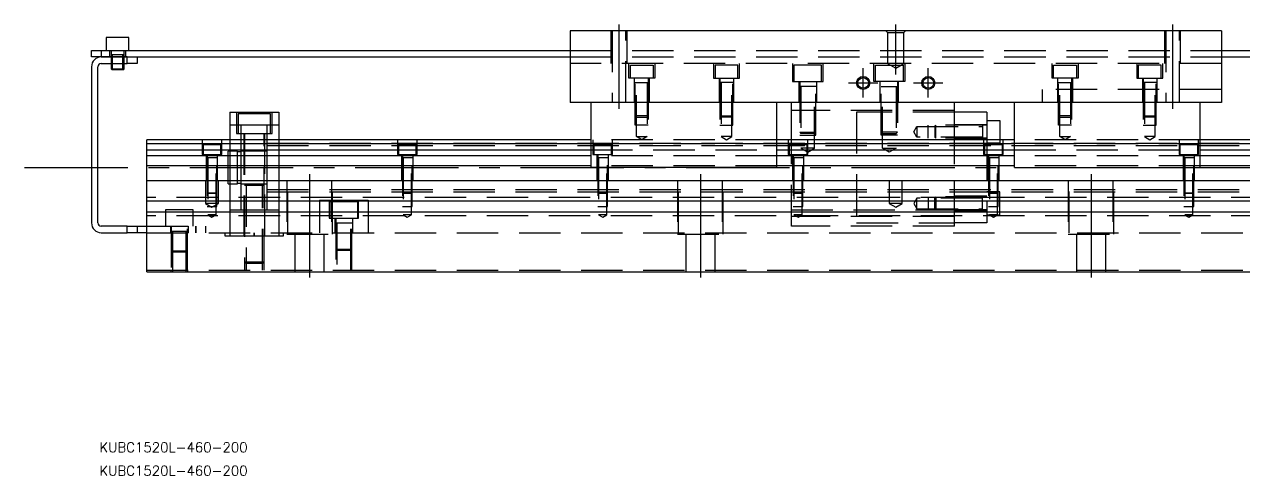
# Model space of a CAD drawing. Extents: x -21 to 663, y -310 to 112.
# Drawn here: x -20.6 to 353.8, y -309.8 to -171.2 of the extents above; entities that cross this region are included whole.
import ezdxf

# ---------------------------------------------------------------- set-up
doc = ezdxf.new("R2010")
doc.units = 0
doc.linetypes.add('CENTER', pattern=[50.8, 31.75, -6.35, 6.35, -6.35])
doc.linetypes.add('DASHED', pattern=[19.05, 12.7, -6.35])
doc.layers.get('0').update_dxf_attribs({"linetype": 'CONTINUOUS'})
doc.layers.add('CENTER', color=1, linetype='CENTER')
doc.styles.get("Standard").update_dxf_attribs({"font": 'txt.shx', "height": 3, "bigfont": 'bigfont.shx'})

# ---------------------------------------------------------------- blocks, each defined once
blk = doc.blocks.new('*U2')
at = {"color": 7, "linetype": 'CONTINUOUS'}
blk.add_text('KUBC1520L-460-200', height=3, dxfattribs=at).set_placement((2.43, -309.84))
blk = doc.blocks.new('*U3')
at = {"color": 7, "linetype": 'CONTINUOUS'}
blk.add_text('KUBC1520L-460-200', height=3, dxfattribs=at).set_placement((2.43, -302.65))

msp = doc.modelspace()

# ---------------------------------------------------------------- linework, layer by layer
at = {"color": 7, "linetype": 'CONTINUOUS'}
for p, q in [((11.5, -175.2), (4.5, -175.2)), ((4.5, -175.2), (4.5, -179.2)), ((11.5, -179.2), (11.5, -175.2)), ((147, -173.2), (147, -195.2)), ((347, -173.2), (147, -173.2)), ((347, -173.2), (347, -195.2)), ((0, -181.2), (0, -179.2)), ((0, -179.2), (3, -179.2)), ((3, -179.2), (3, -181.2)), ((3, -179.2), (147, -179.2)), ((347, -179.2), (491, -179.2)), ((3, -181.2), (0, -181.2)), ((3, -181.2), (11, -181.2)), ((11, -181.2), (3, -181.2)), ((3, -183.2), (11, -183.2)), ((6, -183.2), (6, -184.85)), ((6.35, -183.2), (6.35, -185.2)), ((9.65, -185.2), (9.65, -183.2)), ((10, -184.85), (10, -183.2)), ((11, -181.2), (147, -181.2)), ((11, -183.2), (11, -181.2)), ((14, -183.2), (11, -183.2)), ((14, -181.2), (14, -183.2)), ((347, -181.2), (483, -181.2)), ((0, -184.2), (0, -232.2)), ((2, -232.2), (2, -184.2)), ((6, -184.85), (10, -184.85)), ((6, -184.85), (6.35, -185.2)), ((9.65, -185.2), (6.35, -185.2)), ((9.65, -185.2), (10, -184.85)), ((42.5, -198.2), (57.5, -198.2)), ((42.5, -198.2), (42.5, -206.7)), ((57.5, -198.2), (57.5, -206.7)), ((347, -195.2), (147, -195.2)), ((153.5, -215.2), (153.5, -195.2)), ((210.5, -215.2), (210.5, -195.2)), ((215, -206.7), (215, -195.2)), ((265, -206.7), (265, -195.2)), ((275, -198.2), (265, -198.2)), ((272.35, -198.2), (272, -198.2)), ((275, -198.2), (275, -206.7)), ((283.5, -215.2), (283.5, -195.2)), ((340.5, -215.2), (340.5, -195.2)), ((275, -200.7), (279, -200.7)), ((279, -200.7), (279, -206.7)), ((153.5, -206.7), (17, -206.7)), ((17, -247.2), (17, -206.7)), ((153.5, -207.952272), (17, -207.952272)), ((283.5, -206.7), (210.5, -206.7)), ((283.5, -207.952272), (210.5, -207.952272)), ((477, -206.7), (340.5, -206.7)), ((477, -207.952272), (340.5, -207.952272)), ((17, -209.72668), (153.5, -209.72668)), ((153.5, -211.623076), (17, -211.623076)), ((210.5, -209.72668), (283.5, -209.72668)), ((283.5, -211.623076), (210.5, -211.623076)), ((340.5, -209.72668), (477, -209.72668)), ((477, -211.623076), (340.5, -211.623076)), ((153.5, -214.677372), (17, -214.677372)), ((210.5, -215.2), (153.5, -215.2)), ((283.5, -214.677372), (210.5, -214.677372)), ((283.5, -215.2), (340.5, -215.2)), ((477, -214.677372), (340.5, -214.677372)), ((17, -219.2), (477, -219.2)), ((53.000006, -220.7), (46.999994, -220.7)), ((53.000006, -220.7), (46.999994, -220.7)), ((477, -225.5), (17, -225.5)), ((477, -228.9), (17, -228.9)), ((11, -233.2), (3, -233.2)), ((3, -235.2), (11, -235.2)), ((11, -235.2), (11, -233.2)), ((11, -233.2), (14, -233.2)), ((14, -235.2), (11, -235.2)), ((14, -233.2), (14, -235.2)), ((14, -233.2), (17, -233.2)), ((17, -235.2), (14, -235.2)), ((17, -247.2), (477, -247.2))]:
    msp.add_line(p, q, dxfattribs=at)
at = {"color": 3, "linetype": 'DASHED'}
for p, q in [((159.500006, -173.2), (159.500006, -183.2)), ((159.9, -173.2), (159.9, -195.2)), ((164.1, -195.2), (164.1, -173.2)), ((164.499994, -183.2), (164.499994, -173.2)), ((244.5, -173.7), (244, -173.2)), ((244.5, -173.7), (244.5, -183.2)), ((244.5, -173.7), (249.5, -173.7)), ((249.5, -173.7), (250, -173.2)), ((249.5, -183.2), (249.5, -173.7)), ((329.500006, -173.2), (329.500006, -183.2)), ((329.9, -173.2), (329.9, -195.2)), ((334.1, -195.2), (334.1, -173.2)), ((334.499994, -183.2), (334.499994, -173.2)), ((5.5, -179.2), (5.5, -181.2)), ((6, -179.2), (6, -183.2)), ((10, -183.2), (10, -179.2)), ((10.5, -181.2), (10.5, -179.2)), ((147, -179.2), (347, -179.2)), ((9.783332, -180.6), (6.216708, -180.6)), ((6.35, -180.6), (6.35, -183.2)), ((9.65, -183.2), (9.65, -180.6)), ((147, -181.2), (347, -181.2)), ((347, -183.2), (147, -183.2)), ((165, -187.7), (165, -183.2)), ((173, -183.2), (173, -187.7)), ((191, -183.2), (191, -187.7)), ((199, -187.7), (199, -183.2)), ((215.25, -183.2), (215.25, -188.7)), ((224.75, -188.7), (224.75, -183.2)), ((240.25, -188.7), (240.25, -183.2)), ((249.5, -183.2), (244.5, -183.2)), ((244.5, -183.2), (247, -184.643376)), ((247, -184.643376), (249.5, -183.2)), ((249.75, -183.2), (249.75, -188.7)), ((295, -187.7), (295, -183.2)), ((303, -183.2), (303, -187.7)), ((321, -183.2), (321, -187.7)), ((329, -187.7), (329, -183.2)), ((165.5, -183.7), (172.5, -183.7)), ((165.5, -187.7), (165.5, -183.7)), ((172.5, -183.7), (172.5, -187.7)), ((198.5, -183.7), (191.5, -183.7)), ((191.5, -183.7), (191.5, -187.7)), ((198.5, -187.7), (198.5, -183.7)), ((216.5, -183.7), (215.75, -183.7)), ((215.75, -183.7), (215.75, -188.7)), ((223.5, -183.7), (216.5, -183.7)), ((224.25, -183.7), (223.5, -183.7)), ((224.25, -188.7), (224.25, -183.7)), ((240.75, -183.7), (241.5, -183.7)), ((240.75, -188.7), (240.75, -183.7)), ((241.5, -183.7), (248.5, -183.7)), ((248.5, -183.7), (249.25, -183.7)), ((249.25, -183.7), (249.25, -188.7)), ((295.5, -183.7), (302.5, -183.7)), ((295.5, -187.7), (295.5, -183.7)), ((302.5, -183.7), (302.5, -187.7)), ((328.5, -183.7), (321.5, -183.7)), ((321.5, -183.7), (321.5, -187.7)), ((328.5, -187.7), (328.5, -183.7)), ((173, -187.7), (165, -187.7)), ((166.75, -195.2), (166.75, -187.7)), ((167.000006, -202.2), (166.999986, -187.7)), ((166.999994, -189.1), (171.000006, -189.1)), ((167.35, -205.7), (167.35, -189.1)), ((170.65, -189.1), (170.65, -205.7)), ((171.000014, -187.7), (170.999994, -202.2)), ((171.25, -187.7), (171.25, -195.2)), ((191, -187.7), (199, -187.7)), ((192.75, -187.7), (192.75, -195.2)), ((192.999986, -187.7), (193.000006, -202.2)), ((197.000006, -189.1), (192.999994, -189.1)), ((193.35, -189.1), (193.35, -205.7)), ((196.65, -205.7), (196.65, -189.1)), ((196.999994, -202.2), (197.000014, -187.7)), ((197.25, -195.2), (197.25, -187.7)), ((215.25, -188.7), (224.75, -188.7)), ((217.25, -188.7), (217.25, -195.2)), ((222.500006, -190.3), (217.499994, -190.3)), ((217.500006, -188.7), (217.500006, -205.2)), ((217.9, -190.3), (217.9, -209.2)), ((222.1, -209.2), (222.1, -190.3)), ((222.499994, -205.2), (222.499994, -188.7)), ((222.75, -195.2), (222.75, -188.7)), ((249.75, -188.7), (240.25, -188.7)), ((242.25, -195.2), (242.25, -188.7)), ((242.499994, -190.3), (247.500006, -190.3)), ((242.500006, -205.2), (242.500006, -188.7)), ((242.9, -209.2), (242.9, -190.3)), ((247.1, -190.3), (247.1, -209.2)), ((247.499994, -188.7), (247.499994, -205.2)), ((247.75, -188.7), (247.75, -195.2)), ((303, -187.7), (295, -187.7)), ((296.75, -195.2), (296.75, -187.7)), ((297.000006, -202.2), (296.999986, -187.7)), ((296.999994, -189.1), (301.000006, -189.1)), ((297.35, -205.7), (297.35, -189.1)), ((300.65, -189.1), (300.65, -205.7)), ((301.000014, -187.7), (300.999994, -202.2)), ((301.25, -187.7), (301.25, -195.2)), ((321, -187.7), (329, -187.7)), ((322.75, -187.7), (322.75, -195.2)), ((322.999986, -187.7), (323.000006, -202.2)), ((327.000006, -189.1), (322.999994, -189.1)), ((323.35, -189.1), (323.35, -205.7)), ((326.65, -205.7), (326.65, -189.1)), ((326.999994, -202.2), (327.000014, -187.7)), ((327.25, -195.2), (327.25, -187.7)), ((292, -191.2), (292, -195.2)), ((347, -191.2), (292, -191.2)), ((44.5, -198.2), (44.5, -204.7)), ((55.5, -204.7), (55.5, -198.2)), ((265, -197.7), (215, -197.7)), ((265, -198.2), (235, -198.2)), ((235, -198.2), (235, -232.2)), ((265, -232.2), (265, -198.2)), ((46, -202.2), (42.5, -202.2)), ((55, -198.7), (45, -198.7)), ((45, -198.7), (45, -204.7)), ((46, -204.7), (46, -202.2)), ((54, -202.2), (46, -202.2)), ((54, -204.7), (54, -202.2)), ((57.5, -202.2), (54, -202.2)), ((55, -204.7), (55, -198.7)), ((171, -199.35), (167, -199.35)), ((167.35, -199.7), (167, -199.35)), ((170.999994, -202.2), (167.000006, -202.2)), ((167.35, -199.7), (170.65, -199.7)), ((171, -199.35), (170.65, -199.7)), ((193, -199.35), (197, -199.35)), ((193, -199.35), (193.35, -199.7)), ((193.000006, -202.2), (196.999994, -202.2)), ((196.65, -199.7), (193.35, -199.7)), ((196.65, -199.7), (197, -199.35)), ((275, -202.199975), (257, -202.200006)), ((257, -206.199994), (257, -202.200006)), ((259, -202.55), (259.35, -202.2)), ((259.35, -204.9), (259.35, -202.2)), ((265, -201.95), (275, -201.95)), ((273.6, -202.199994), (273.6, -206.200006)), ((301, -199.35), (297, -199.35)), ((297.35, -199.7), (297, -199.35)), ((300.999994, -202.2), (297.000006, -202.2)), ((297.35, -199.7), (300.65, -199.7)), ((301, -199.35), (300.65, -199.7)), ((323, -199.35), (327, -199.35)), ((323, -199.35), (323.35, -199.7)), ((323.000006, -202.2), (326.999994, -202.2)), ((326.65, -199.7), (323.35, -199.7)), ((326.65, -199.7), (327, -199.35)), ((44.5, -204.7), (55.5, -204.7)), ((46, -206.7), (46, -204.7)), ((46.75, -204.7), (46.75, -236.2)), ((46.999939, -204.7), (47.000006, -246.7)), ((52.999994, -246.7), (53.000061, -204.7)), ((53.25, -236.2), (53.25, -204.7)), ((54, -206.7), (54, -204.7)), ((167.35, -205.7), (170.65, -205.7)), ((169, -206.652628), (167.35, -205.7)), ((170.65, -205.7), (169, -206.652628)), ((196.65, -205.7), (193.35, -205.7)), ((193.35, -205.7), (195, -206.652628)), ((195, -206.652628), (196.65, -205.7)), ((217.5, -204.3), (222.5, -204.3)), ((217.5, -204.3), (217.9, -204.7)), ((217.500006, -205.2), (222.499994, -205.2)), ((222.1, -204.7), (217.9, -204.7)), ((222.1, -204.7), (222.5, -204.3)), ((247.5, -204.3), (242.5, -204.3)), ((242.9, -204.7), (242.5, -204.3)), ((247.499994, -205.2), (242.500006, -205.2)), ((242.9, -204.7), (247.1, -204.7)), ((247.5, -204.3), (247.1, -204.7)), ((252.547372, -204.2), (253.5, -202.55)), ((253.5, -205.85), (252.547372, -204.2)), ((253.5, -202.55), (253.5, -205.85)), ((253.5, -202.55), (273.6, -202.55)), ((273.6, -205.85), (253.5, -205.85)), ((259, -202.55), (259, -204.9)), ((259, -204.9), (259, -205.85)), ((259.35, -206.2), (259, -205.85)), ((259.35, -206.2), (259.35, -204.9)), ((297.35, -205.7), (300.65, -205.7)), ((299, -206.652628), (297.35, -205.7)), ((300.65, -205.7), (299, -206.652628)), ((326.65, -205.7), (323.35, -205.7)), ((323.35, -205.7), (325, -206.652628)), ((325, -206.652628), (326.65, -205.7)), ((34, -206.7), (34, -211.2)), ((39.75, -208.2), (34.25, -208.2)), ((34.25, -208.2), (34.25, -211.2)), ((39.75, -211.2), (39.75, -208.2)), ((40, -211.2), (40, -206.7)), ((42.5, -206.7), (42.5, -219.2)), ((46, -215.2), (46, -206.7)), ((54, -215.2), (54, -206.7)), ((54, -207.699332), (427.005, -207.699332)), ((54, -208.449332), (427, -208.449332)), ((57.5, -206.7), (57.5, -219.2)), ((94, -206.7), (94, -211.2)), ((99.75, -208.2), (94.25, -208.2)), ((94.25, -208.2), (94.25, -211.2)), ((99.75, -211.2), (99.75, -208.2)), ((100, -211.2), (100, -206.7)), ((210.5, -206.7), (153.5, -206.7)), ((210.5, -207.952272), (153.5, -207.952272)), ((154, -206.7), (154, -211.2)), ((159.75, -208.2), (154.25, -208.2)), ((154.25, -208.2), (154.25, -211.2)), ((159.75, -211.2), (159.75, -208.2)), ((160, -211.2), (160, -206.7)), ((214, -206.7), (214, -211.2)), ((219.75, -208.2), (214.25, -208.2)), ((214.25, -208.2), (214.25, -211.2)), ((215, -233.2), (215, -206.7)), ((222.1, -209.2), (217.9, -209.2)), ((217.9, -209.2), (220, -210.412436)), ((219.75, -211.2), (219.75, -208.2)), ((220, -211.2), (220, -206.7)), ((220, -210.412436), (222.1, -209.2)), ((242.9, -209.2), (247.1, -209.2)), ((245, -210.412436), (242.9, -209.2)), ((247.1, -209.2), (245, -210.412436)), ((275, -206.200025), (257, -206.199994)), ((275, -206.45), (265, -206.45)), ((265, -233.2), (265, -206.7)), ((265, -207.700006), (283.5, -207.700006)), ((274, -206.7), (274, -211.2)), ((279.75, -208.2), (274.25, -208.2)), ((274.25, -208.2), (274.25, -211.2)), ((275, -206.7), (275, -232.2)), ((275, -207.7), (279, -207.7)), ((279, -207.7), (275, -207.7)), ((279, -206.7), (279, -207.7)), ((279.75, -211.2), (279.75, -208.2)), ((280, -211.2), (280, -206.7)), ((340.5, -206.7), (283.5, -206.7)), ((340.5, -207.952272), (283.5, -207.952272)), ((334, -206.7), (334, -211.2)), ((339.75, -208.2), (334.25, -208.2)), ((334.25, -208.2), (334.25, -211.2)), ((339.75, -211.2), (339.75, -208.2)), ((340, -211.2), (340, -206.7)), ((34, -211.2), (40, -211.2)), ((35.25, -211.2), (35.25, -219.2)), ((38.500006, -212.2), (35.499994, -212.2)), ((35.500006, -211.2), (35.500006, -227.2)), ((35.75, -212.2), (35.75, -229.7)), ((38.25, -229.7), (38.25, -212.2)), ((38.499994, -227.2), (38.499994, -211.2)), ((38.75, -219.2), (38.75, -211.2)), ((42, -215.2), (42, -210.2)), ((42.5, -210.2), (42, -210.2)), ((44.85, -210.2), (42.5, -210.2)), ((44.85, -215.2), (44.85, -210.2)), ((46, -210.4), (44.85, -210.4)), ((47, -210.2), (46, -210.2)), ((53, -210.2), (47, -210.2)), ((54, -210.2), (53, -210.2)), ((94, -211.2), (100, -211.2)), ((95.25, -211.2), (95.25, -219.2)), ((98.500006, -212.2), (95.499994, -212.2)), ((95.500006, -211.2), (95.500006, -227.2)), ((95.75, -212.2), (95.75, -229.7)), ((98.25, -229.7), (98.25, -212.2)), ((98.499994, -227.2), (98.499994, -211.2)), ((98.75, -219.2), (98.75, -211.2)), ((153.5, -209.72668), (210.5, -209.72668)), ((210.5, -211.623076), (153.5, -211.623076)), ((154, -211.2), (160, -211.2)), ((155.25, -211.2), (155.25, -219.2)), ((158.500006, -212.2), (155.499994, -212.2)), ((155.500006, -211.2), (155.500006, -227.2)), ((155.75, -212.2), (155.75, -229.7)), ((158.25, -229.7), (158.25, -212.2)), ((158.499994, -227.2), (158.499994, -211.2)), ((158.75, -219.2), (158.75, -211.2)), ((214, -211.2), (220, -211.2)), ((215.25, -211.2), (215.25, -219.2)), ((218.500006, -212.2), (215.499994, -212.2)), ((215.500006, -211.2), (215.500006, -227.2)), ((215.75, -212.2), (215.75, -229.7)), ((218.25, -229.7), (218.25, -212.2)), ((218.499994, -227.2), (218.499994, -211.2)), ((218.75, -219.2), (218.75, -211.2)), ((274, -211.2), (280, -211.2)), ((275.25, -211.2), (275.25, -219.2)), ((278.500006, -212.2), (275.499994, -212.2)), ((275.500006, -211.2), (275.500006, -227.2)), ((275.75, -212.2), (275.75, -229.7)), ((278.25, -229.7), (278.25, -212.2)), ((278.499994, -227.2), (278.499994, -211.2)), ((278.75, -219.2), (278.75, -211.2)), ((283.5, -209.72668), (340.5, -209.72668)), ((340.5, -211.623076), (283.5, -211.623076)), ((334, -211.2), (340, -211.2)), ((335.25, -211.2), (335.25, -219.2)), ((338.500006, -212.2), (335.499994, -212.2)), ((335.500006, -211.2), (335.500006, -227.2)), ((335.75, -212.2), (335.75, -229.7)), ((338.25, -229.7), (338.25, -212.2)), ((338.499994, -227.2), (338.499994, -211.2)), ((338.75, -219.2), (338.75, -211.2)), ((42, -219.2), (42, -215.2)), ((44.85, -219.2), (44.85, -215.2)), ((46, -219.2), (46, -215.2)), ((54, -219.2), (54, -215.2)), ((210.5, -214.677372), (153.5, -214.677372)), ((340.5, -214.677372), (283.5, -214.677372)), ((35, -219.2), (35, -226.2)), ((39, -226.2), (39, -219.2)), ((42, -220.2), (42, -219.2)), ((42, -220.2), (42.5, -220.2)), ((42.5, -219.2), (42.5, -225.5)), ((42.5, -220.2), (44.85, -220.2)), ((44.85, -220.2), (44.85, -219.2)), ((44.85, -220), (46, -220)), ((46, -225.5), (46, -219.2)), ((46, -220.2), (47, -220.2)), ((47, -220.2), (53, -220.2)), ((47.5, -220.7), (47.5, -246.7)), ((52.5, -246.7), (52.5, -220.7)), ((53, -220.2), (54, -220.2)), ((54, -225.5), (54, -219.2)), ((57.5, -219.2), (57.5, -225.5)), ((60, -219.2), (60, -235.7)), ((60.291796, -235.2), (60.291796, -219.2)), ((73.708204, -219.2), (73.708204, -235.2)), ((74, -235.7), (74, -219.2)), ((180, -219.2), (180, -235.7)), ((180.291796, -235.2), (180.291796, -219.2)), ((193.708204, -219.2), (193.708204, -235.2)), ((194, -235.7), (194, -219.2)), ((245, -219.2), (245, -226.2)), ((249, -226.2), (249, -219.2)), ((300, -219.2), (300, -235.7)), ((300.291796, -235.2), (300.291796, -219.2)), ((313.708204, -219.2), (313.708204, -235.2)), ((314, -235.7), (314, -219.2)), ((477, -224.35), (17, -224.35)), ((35.5, -222.95), (38.5, -222.95)), ((35.5, -222.95), (35.75, -223.2)), ((38.25, -223.2), (35.75, -223.2)), ((38.25, -223.2), (38.5, -222.95)), ((54, -221.95), (427, -221.95)), ((54, -222.7), (427.005, -222.7)), ((95.5, -222.95), (98.5, -222.95)), ((95.5, -222.95), (95.75, -223.2)), ((98.25, -223.2), (95.75, -223.2)), ((98.25, -223.2), (98.5, -222.95)), ((155.5, -222.95), (158.5, -222.95)), ((155.5, -222.95), (155.75, -223.2)), ((158.25, -223.2), (155.75, -223.2)), ((158.25, -223.2), (158.5, -222.95)), ((215.5, -222.95), (218.5, -222.95)), ((215.5, -222.95), (215.75, -223.2)), ((218.25, -223.2), (215.75, -223.2)), ((218.25, -223.2), (218.5, -222.95)), ((253.5, -224.55), (252.547372, -226.2)), ((253.5, -227.85), (253.5, -224.55)), ((273.6, -224.55), (253.5, -224.55)), ((275, -224.199975), (257, -224.200006)), ((257, -224.200006), (257, -228.199994)), ((259.35, -224.2), (259, -224.55)), ((259, -225.5), (259, -224.55)), ((259.35, -224.2), (259.35, -225.5)), ((275, -223.95), (265, -223.95)), ((273.6, -228.200006), (273.6, -224.199994)), ((279, -222.7), (275, -222.7)), ((275.5, -222.95), (278.5, -222.95)), ((275.5, -222.95), (275.75, -223.2)), ((278.25, -223.2), (275.75, -223.2)), ((278.25, -223.2), (278.5, -222.95)), ((279, -229.7), (279, -222.7)), ((335.5, -222.95), (338.5, -222.95)), ((335.5, -222.95), (335.75, -223.2)), ((338.25, -223.2), (335.75, -223.2)), ((338.25, -223.2), (338.5, -222.95)), ((31.25, -228.2), (22.75, -228.2)), ((22.75, -228.2), (22.75, -228.9)), ((31.25, -228.9), (31.25, -228.2)), ((39, -226.2), (35, -226.2)), ((35, -226.2), (37, -227.3547)), ((35.500006, -227.2), (38.499994, -227.2)), ((37, -227.3547), (39, -226.2)), ((42.5, -225.5), (42.5, -228.9)), ((42.5, -228.2), (46, -228.2)), ((46, -228.2), (46, -225.5)), ((46, -228.2), (47, -228.2)), ((47, -228.2), (47.5, -228.2)), ((47.5, -228.2), (52.5, -228.2)), ((52.5, -228.2), (53, -228.2)), ((53, -228.2), (54, -228.2)), ((54, -228.2), (54, -225.5)), ((54, -228.2), (57.5, -228.2)), ((57.5, -225.5), (57.5, -228.9)), ((70, -225.2), (70, -225.5)), ((70, -225.2), (73.708204, -225.2)), ((70, -225.5), (70, -228.9)), ((73, -225.2), (73, -230.7)), ((73.708204, -225.7), (73.25, -225.7)), ((73.25, -225.7), (73.25, -228.9)), ((73.708204, -225.2), (85, -225.2)), ((81.75, -225.7), (73.708204, -225.7)), ((81.75, -228.9), (81.75, -225.7)), ((82, -230.7), (82, -225.2)), ((85, -225.2), (85, -225.5)), ((85, -225.5), (85, -228.9)), ((95.500006, -227.2), (98.499994, -227.2)), ((155.500006, -227.2), (158.499994, -227.2)), ((215, -228.2), (265, -228.2)), ((215.500006, -227.2), (218.499994, -227.2)), ((249, -226.2), (245, -226.2)), ((245, -226.2), (247, -227.3547)), ((247, -227.3547), (249, -226.2)), ((252.547372, -226.2), (253.5, -227.85)), ((253.5, -227.85), (273.6, -227.85)), ((275, -228.200025), (257, -228.199994)), ((259, -227.85), (259, -225.5)), ((259, -227.85), (259.35, -228.2)), ((259.35, -225.5), (259.35, -228.2)), ((275.500006, -227.2), (278.499994, -227.2)), ((335.500006, -227.2), (338.499994, -227.2)), ((477, -230.05), (17, -230.05)), ((22.75, -228.9), (22.75, -233.2)), ((31.25, -233.2), (31.25, -228.9)), ((38.25, -229.7), (35.75, -229.7)), ((35.75, -229.7), (37, -230.421688)), ((37, -230.421688), (38.25, -229.7)), ((42.5, -228.9), (42.5, -236.2)), ((57.5, -228.9), (57.5, -236.2)), ((70, -228.9), (70, -235.2)), ((73, -230.7), (82, -230.7)), ((73.25, -228.9), (73.25, -230.7)), ((74.75, -230.7), (74.75, -235.2)), ((75.000006, -230.7), (75.000006, -246.7)), ((79.999994, -246.7), (79.999994, -230.7)), ((80.25, -235.2), (80.25, -230.7)), ((81.75, -230.7), (81.75, -228.9)), ((85, -228.9), (85, -235.2)), ((98.25, -229.7), (95.75, -229.7)), ((95.75, -229.7), (97, -230.421688)), ((97, -230.421688), (98.25, -229.7)), ((158.25, -229.7), (155.75, -229.7)), ((155.75, -229.7), (157, -230.421688)), ((157, -230.421688), (158.25, -229.7)), ((265, -230.208332), (215, -230.208332)), ((218.25, -229.7), (215.75, -229.7)), ((215.75, -229.7), (217, -230.421688)), ((217, -230.421688), (218.25, -229.7)), ((265, -228.45), (275, -228.45)), ((275, -229.7), (279, -229.7)), ((278.25, -229.7), (275.75, -229.7)), ((275.75, -229.7), (277, -230.421688)), ((277, -230.421688), (278.25, -229.7)), ((338.25, -229.7), (335.75, -229.7)), ((335.75, -229.7), (337, -230.421688)), ((337, -230.421688), (338.25, -229.7)), ((17, -233.2), (35, -233.2)), ((17, -235.2), (477, -235.2)), ((24.25, -233.2), (24.25, -235.2)), ((24.5, -233.2), (24.5, -246.7)), ((29.5, -234.8), (24.5, -234.8)), ((24.9, -234.8), (24.9, -246.7)), ((29.1, -246.7), (29.1, -234.8)), ((29.5, -246.7), (29.5, -233.2)), ((29.75, -235.2), (29.75, -233.2)), ((32, -235.2), (32, -233.2)), ((32, -233.2), (32, -235.2)), ((35, -233.2), (35, -235.2)), ((41, -235.2), (41, -236.2)), ((50, -235.2), (50, -236.2)), ((50, -236.2), (50, -235.2)), ((59, -236.2), (59, -235.2)), ((60, -235.7), (74, -235.7)), ((62.5, -235.7), (62.5, -247.2)), ((71.5, -247.2), (71.5, -235.7)), ((80.000006, -232.3), (74.999994, -232.3)), ((75.4, -232.3), (75.4, -246.7)), ((79.6, -246.7), (79.6, -232.3)), ((180, -235.7), (194, -235.7)), ((182.5, -235.7), (182.5, -247.2)), ((191.5, -247.2), (191.5, -235.7)), ((265, -233.2), (215, -233.2)), ((235, -232.2), (265, -232.2)), ((275, -232.2), (265, -232.2)), ((300, -235.7), (314, -235.7)), ((302.5, -235.7), (302.5, -247.2)), ((311.5, -247.2), (311.5, -235.7)), ((41, -236.2), (50, -236.2)), ((50, -236.2), (59, -236.2)), ((24.5, -240.8), (29.5, -240.8)), ((24.5, -240.8), (24.9, -241.2)), ((29.1, -241.2), (24.9, -241.2)), ((29.1, -241.2), (29.5, -240.8)), ((75, -240.3), (80, -240.3)), ((75, -240.3), (75.4, -240.7)), ((79.6, -240.7), (75.4, -240.7)), ((79.6, -240.7), (80, -240.3)), ((17, -246.7), (477, -246.7)), ((24.500006, -247.2), (24.500006, -246.7)), ((24.9, -246.7), (24.9, -247.2)), ((29.1, -247.2), (29.1, -246.7)), ((29.499994, -246.7), (29.499994, -247.2)), ((47, -244.2), (53, -244.2)), ((47, -244.2), (47.5, -244.7)), ((52.5, -244.7), (47.5, -244.7)), ((52.5, -244.7), (53, -244.2))]:
    msp.add_line(p, q, dxfattribs=at)
at = {"color": 3, "linetype": 'CONTINUOUS'}
for centre in [(237, -189.2), (257, -189.2)]:
    msp.add_circle(centre, 2, dxfattribs=at)
at = {"color": 7, "linetype": 'CONTINUOUS'}
for centre in [(237, -189.2), (257, -189.2)]:
    msp.add_circle(centre, 1.65, dxfattribs=at)
for centre, radius, start, end in [((3, -184.2), 3, 90, 180), ((3, -184.2), 1, 90, 180), ((3, -232.2), 3, 180, 270), ((3, -232.2), 1, 180, 270)]:
    msp.add_arc(centre, radius, start, end, dxfattribs=at)
at = {"layer": 'CENTER', "color": 1, "linetype": 'CENTER'}
for p, q in [((162, -171.2), (162, -197.2)), ((247, -186.643376), (247, -171.2)), ((332, -171.2), (332, -197.2)), ((237, -193.7), (237, -184.7)), ((257, -193.7), (257, -184.7)), ((232.5, -189.2), (241.5, -189.2)), ((252.5, -189.2), (261.5, -189.2)), ((-20.607194, -215.2), (527.569477, -215.2)), ((67, -217.2), (67, -249.2)), ((187, -217.2), (187, -249.2)), ((307, -217.2), (307, -249.2))]:
    msp.add_line(p, q, dxfattribs=at)

# ---------------------------------------------------------------- block references
at = {"color": 7, "linetype": 'CONTINUOUS'}
for name in ['*U3', '*U2']:
    msp.add_blockref(name, (0, 0), dxfattribs=at)

doc.saveas('drawing.dxf')
